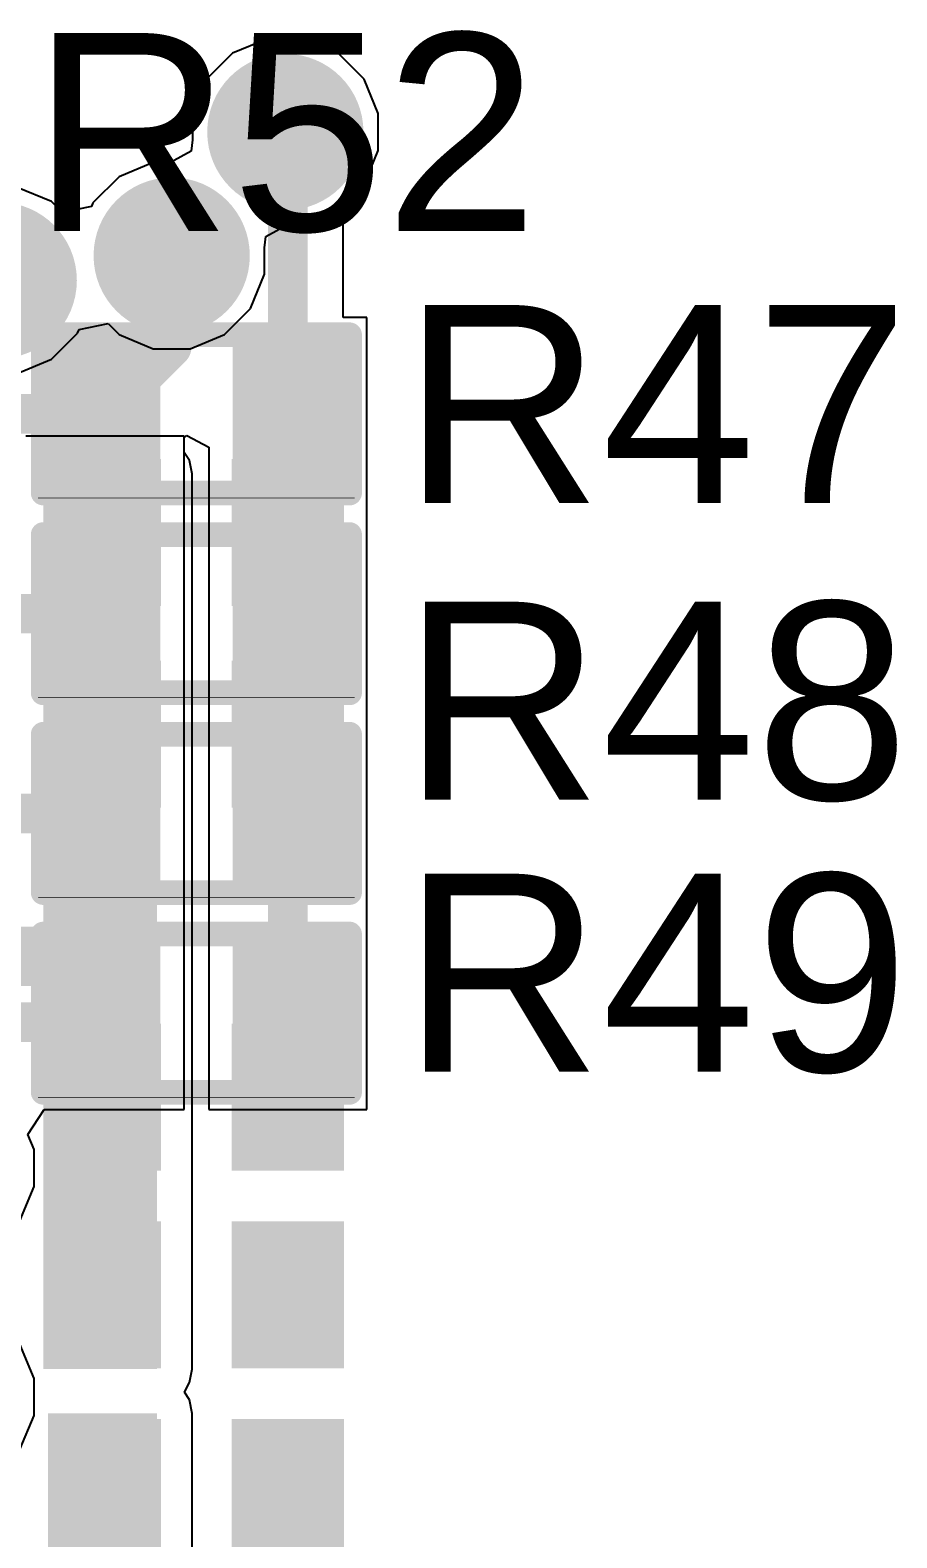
# Model space of a CAD drawing. Header units: millimetres. Extents: x -0.13 to 3.86, y -0.01 to 4.3.
# Drawn here: x 2.4764 to 2.6518, y 2.6357 to 2.9406 of the extents above; entities that cross this region are included whole.
import ezdxf

# ---------------------------------------------------------------- set-up
doc = ezdxf.new("R2010")
doc.units = ezdxf.units.MM
doc.header["$MEASUREMENT"] = 0
for name, color, linetype in [('BottomLayer', 5, 'Continuous'), ('BottomPaste', 16, 'Continuous'), ('BottomSolder', 6, 'Continuous'), ('TopLayer', 1, 'Continuous'), ('TopOverlay', 2, 'Continuous'), ('TopPaste', 8, 'Continuous'), ('TopSolder', 216, 'Continuous'), ('ViaHoleLayer', 16, 'Continuous')]:
    doc.layers.add(name, color=color, linetype=linetype)
doc.styles.add('Arial', font='arial.ttf', dxfattribs={"height": 0.2})

# ---------------------------------------------------------------- blocks, each defined once
blk = doc.blocks.new('C___0402_B_8')
at = {"layer": 'BottomLayer'}
for points in [[(-0.0095, 0.0125), (-0.0095, -0.0125), (-0.0275, -0.0125), (-0.0275, 0.0125)], [(0.0275, 0.0125), (0.0275, -0.0125), (0.0095, -0.0125), (0.0095, 0.0125)]]:
    blk.add_hatch(color=5, dxfattribs=at).paths.add_polyline_path(points)
at = {"layer": 'BottomPaste'}
for points in [[(-0.0095, 0.0125), (-0.0095, -0.0125), (-0.0275, -0.0125), (-0.0275, 0.0125)], [(0.0275, 0.0125), (0.0275, -0.0125), (0.0095, -0.0125), (0.0095, 0.0125)]]:
    blk.add_hatch(color=16, dxfattribs=at).paths.add_polyline_path(points)
at = {"layer": 'BottomSolder'}
for points in [[(-0.00714, 0.01486), (-0.00714, -0.01486), (-0.02986, -0.01486), (-0.02986, 0.01486)], [(0.02986, 0.01486), (0.02986, -0.01486), (0.00714, -0.01486), (0.00714, 0.01486)]]:
    blk.add_hatch(color=6, dxfattribs=at).paths.add_polyline_path(points)
blk = doc.blocks.new('C___0402_B_9')
at = {"layer": 'BottomLayer'}
for points in [[(-0.0095, 0.0125), (-0.0095, -0.0125), (-0.0275, -0.0125), (-0.0275, 0.0125)], [(0.0275, 0.0125), (0.0275, -0.0125), (0.0095, -0.0125), (0.0095, 0.0125)]]:
    blk.add_hatch(color=5, dxfattribs=at).paths.add_polyline_path(points)
at = {"layer": 'BottomPaste'}
for points in [[(-0.0095, 0.0125), (-0.0095, -0.0125), (-0.0275, -0.0125), (-0.0275, 0.0125)], [(0.0275, 0.0125), (0.0275, -0.0125), (0.0095, -0.0125), (0.0095, 0.0125)]]:
    blk.add_hatch(color=16, dxfattribs=at).paths.add_polyline_path(points)
at = {"layer": 'BottomSolder'}
for points in [[(-0.00714, 0.01486), (-0.00714, -0.01486), (-0.02986, -0.01486), (-0.02986, 0.01486)], [(0.02986, 0.01486), (0.02986, -0.01486), (0.00714, -0.01486), (0.00714, 0.01486)]]:
    blk.add_hatch(color=6, dxfattribs=at).paths.add_polyline_path(points)
blk = doc.blocks.new('C___0402_B_10')
at = {"layer": 'BottomLayer'}
for points in [[(-0.0095, 0.0125), (-0.0095, -0.0125), (-0.0275, -0.0125), (-0.0275, 0.0125)], [(0.0275, 0.0125), (0.0275, -0.0125), (0.0095, -0.0125), (0.0095, 0.0125)]]:
    blk.add_hatch(color=5, dxfattribs=at).paths.add_polyline_path(points)
at = {"layer": 'BottomPaste'}
for points in [[(-0.0095, 0.0125), (-0.0095, -0.0125), (-0.0275, -0.0125), (-0.0275, 0.0125)], [(0.0275, 0.0125), (0.0275, -0.0125), (0.0095, -0.0125), (0.0095, 0.0125)]]:
    blk.add_hatch(color=16, dxfattribs=at).paths.add_polyline_path(points)
at = {"layer": 'BottomSolder'}
for points in [[(-0.00714, 0.01486), (-0.00714, -0.01486), (-0.02986, -0.01486), (-0.02986, 0.01486)], [(0.02986, 0.01486), (0.02986, -0.01486), (0.00714, -0.01486), (0.00714, 0.01486)]]:
    blk.add_hatch(color=6, dxfattribs=at).paths.add_polyline_path(points)
blk = doc.blocks.new('C___0402_B_11')
at = {"layer": 'BottomLayer'}
for points in [[(-0.0095, 0.0125), (-0.0095, -0.0125), (-0.0275, -0.0125), (-0.0275, 0.0125)], [(0.0275, 0.0125), (0.0275, -0.0125), (0.0095, -0.0125), (0.0095, 0.0125)]]:
    blk.add_hatch(color=5, dxfattribs=at).paths.add_polyline_path(points)
at = {"layer": 'BottomPaste'}
for points in [[(-0.0095, 0.0125), (-0.0095, -0.0125), (-0.0275, -0.0125), (-0.0275, 0.0125)], [(0.0275, 0.0125), (0.0275, -0.0125), (0.0095, -0.0125), (0.0095, 0.0125)]]:
    blk.add_hatch(color=16, dxfattribs=at).paths.add_polyline_path(points)
at = {"layer": 'BottomSolder'}
for points in [[(-0.00714, 0.01486), (-0.00714, -0.01486), (-0.02986, -0.01486), (-0.02986, 0.01486)], [(0.02986, 0.01486), (0.02986, -0.01486), (0.00714, -0.01486), (0.00714, 0.01486)]]:
    blk.add_hatch(color=6, dxfattribs=at).paths.add_polyline_path(points)
blk = doc.blocks.new('C___0402_B_30')
at = {"layer": 'BottomLayer'}
for points in [[(-0.0095, 0.0125), (-0.0095, -0.0125), (-0.0275, -0.0125), (-0.0275, 0.0125)], [(0.0275, 0.0125), (0.0275, -0.0125), (0.0095, -0.0125), (0.0095, 0.0125)]]:
    blk.add_hatch(color=5, dxfattribs=at).paths.add_polyline_path(points)
at = {"layer": 'BottomPaste'}
for points in [[(-0.0095, 0.0125), (-0.0095, -0.0125), (-0.0275, -0.0125), (-0.0275, 0.0125)], [(0.0275, 0.0125), (0.0275, -0.0125), (0.0095, -0.0125), (0.0095, 0.0125)]]:
    blk.add_hatch(color=16, dxfattribs=at).paths.add_polyline_path(points)
at = {"layer": 'BottomSolder'}
for points in [[(-0.00714, 0.01486), (-0.00714, -0.01486), (-0.02986, -0.01486), (-0.02986, 0.01486)], [(0.02986, 0.01486), (0.02986, -0.01486), (0.00714, -0.01486), (0.00714, 0.01486)]]:
    blk.add_hatch(color=6, dxfattribs=at).paths.add_polyline_path(points)
blk = doc.blocks.new('R___0402_88')
at = {"layer": 'TopLayer'}
for points in [[(-0.0275, -0.0125), (-0.0275, 0.0125), (-0.0095, 0.0125), (-0.0095, -0.0125)], [(0.0095, -0.0125), (0.0095, 0.0125), (0.0275, 0.0125), (0.0275, -0.0125)]]:
    blk.add_hatch(color=1, dxfattribs=at).paths.add_polyline_path(points)
at = {"layer": 'TopPaste'}
for points in [[(-0.0275, -0.0125), (-0.0275, 0.0125), (-0.0095, 0.0125), (-0.0095, -0.0125)], [(0.0095, -0.0125), (0.0095, 0.0125), (0.0275, 0.0125), (0.0275, -0.0125)]]:
    blk.add_hatch(color=8, dxfattribs=at).paths.add_polyline_path(points)
at = {"layer": 'TopSolder'}
for points in [[(-0.02966, -0.01466), (-0.02966, 0.01467), (-0.00733, 0.01467), (-0.00733, -0.01466)], [(0.00734, -0.01466), (0.00734, 0.01467), (0.02967, 0.01467), (0.02967, -0.01466)]]:
    blk.add_hatch(color=216, dxfattribs=at).paths.add_polyline_path(points)
at = {"layer": 'TopOverlay'}
for points, const_width in [([(-0.031, -0.016), (-0.031, 0.016)], 0.005), ([(-0.031, 0.016), (0.031, 0.016)], 0.005), ([(0.031, -0.016), (0.031, 0.016)], 0.005), ([(-0.031, -0.016), (0.031, -0.016)], 0.005), ([(-0.032, -0.017), (0.032, -0.017)], 0.000127)]:
    blk.add_lwpolyline(points, dxfattribs=dict(at, const_width=const_width))
for points, const_width in [([(-0.03225, 0.016, 1), (-0.02975, 0.016, 1)], 0.0025), ([(-0.03225, 0.016, 1), (-0.02975, 0.016, 1)], 0.0025), ([(0.02975, 0.016, 1), (0.03225, 0.016, 1)], 0.0025), ([(0.02975, 0.016, 1), (0.03225, 0.016, 1)], 0.0025), ([(-0.03225, -0.016, 1), (-0.02975, -0.016, 1)], 0.0025), ([(-0.03225, -0.016, 1), (-0.02975, -0.016, 1)], 0.0025), ([(0.02975, -0.016, 1), (0.03225, -0.016, 1)], 0.0025), ([(0.02975, -0.016, 1), (0.03225, -0.016, 1)], 0.0025), ([(-0.03203, -0.017, 1), (-0.03197, -0.017, 1)], 0.0000635), ([(0.03197, -0.017, 1), (0.03203, -0.017, 1)], 0.0000635)]:
    blk.add_lwpolyline(points, format="xyb", close=True, dxfattribs=dict(at, const_width=const_width))
blk = doc.blocks.new('R___0402_89')
at = {"layer": 'TopLayer'}
for points in [[(-0.0275, -0.0125), (-0.0275, 0.0125), (-0.0095, 0.0125), (-0.0095, -0.0125)], [(0.0095, -0.0125), (0.0095, 0.0125), (0.0275, 0.0125), (0.0275, -0.0125)]]:
    blk.add_hatch(color=1, dxfattribs=at).paths.add_polyline_path(points)
at = {"layer": 'TopPaste'}
for points in [[(-0.0275, -0.0125), (-0.0275, 0.0125), (-0.0095, 0.0125), (-0.0095, -0.0125)], [(0.0095, -0.0125), (0.0095, 0.0125), (0.0275, 0.0125), (0.0275, -0.0125)]]:
    blk.add_hatch(color=8, dxfattribs=at).paths.add_polyline_path(points)
at = {"layer": 'TopSolder'}
for points in [[(-0.02966, -0.01467), (-0.02966, 0.01467), (-0.00733, 0.01467), (-0.00733, -0.01467)], [(0.00734, -0.01467), (0.00734, 0.01467), (0.02967, 0.01467), (0.02967, -0.01467)]]:
    blk.add_hatch(color=216, dxfattribs=at).paths.add_polyline_path(points)
at = {"layer": 'TopOverlay'}
for points, const_width in [([(-0.031, -0.016), (-0.031, 0.016)], 0.005), ([(-0.031, 0.016), (0.031, 0.016)], 0.005), ([(0.031, -0.016), (0.031, 0.016)], 0.005), ([(-0.031, -0.016), (0.031, -0.016)], 0.005), ([(-0.032, -0.017), (0.032, -0.017)], 0.000127)]:
    blk.add_lwpolyline(points, dxfattribs=dict(at, const_width=const_width))
for points, const_width in [([(-0.03225, 0.016, 1), (-0.02975, 0.016, 1)], 0.0025), ([(-0.03225, 0.016, 1), (-0.02975, 0.016, 1)], 0.0025), ([(0.02975, 0.016, 1), (0.03225, 0.016, 1)], 0.0025), ([(0.02975, 0.016, 1), (0.03225, 0.016, 1)], 0.0025), ([(-0.03225, -0.016, 1), (-0.02975, -0.016, 1)], 0.0025), ([(-0.03225, -0.016, 1), (-0.02975, -0.016, 1)], 0.0025), ([(0.02975, -0.016, 1), (0.03225, -0.016, 1)], 0.0025), ([(0.02975, -0.016, 1), (0.03225, -0.016, 1)], 0.0025), ([(-0.03203, -0.017, 1), (-0.03197, -0.017, 1)], 0.0000635), ([(0.03197, -0.017, 1), (0.03203, -0.017, 1)], 0.0000635)]:
    blk.add_lwpolyline(points, format="xyb", close=True, dxfattribs=dict(at, const_width=const_width))
blk = doc.blocks.new('R___0402_90')
at = {"layer": 'TopLayer'}
for points in [[(-0.0275, -0.0125), (-0.0275, 0.0125), (-0.0095, 0.0125), (-0.0095, -0.0125)], [(0.0095, -0.0125), (0.0095, 0.0125), (0.0275, 0.0125), (0.0275, -0.0125)]]:
    blk.add_hatch(color=1, dxfattribs=at).paths.add_polyline_path(points)
at = {"layer": 'TopPaste'}
for points in [[(-0.0275, -0.0125), (-0.0275, 0.0125), (-0.0095, 0.0125), (-0.0095, -0.0125)], [(0.0095, -0.0125), (0.0095, 0.0125), (0.0275, 0.0125), (0.0275, -0.0125)]]:
    blk.add_hatch(color=8, dxfattribs=at).paths.add_polyline_path(points)
at = {"layer": 'TopSolder'}
for points in [[(-0.02966, -0.01467), (-0.02966, 0.01467), (-0.00733, 0.01467), (-0.00733, -0.01467)], [(0.00734, -0.01467), (0.00734, 0.01467), (0.02967, 0.01467), (0.02967, -0.01467)]]:
    blk.add_hatch(color=216, dxfattribs=at).paths.add_polyline_path(points)
at = {"layer": 'TopOverlay'}
for points, const_width in [([(-0.031, -0.016), (-0.031, 0.016)], 0.005), ([(-0.031, 0.016), (0.031, 0.016)], 0.005), ([(0.031, -0.016), (0.031, 0.016)], 0.005), ([(-0.031, -0.016), (0.031, -0.016)], 0.005), ([(-0.032, -0.017), (0.032, -0.017)], 0.000127)]:
    blk.add_lwpolyline(points, dxfattribs=dict(at, const_width=const_width))
for points, const_width in [([(-0.03225, 0.016, 1), (-0.02975, 0.016, 1)], 0.0025), ([(-0.03225, 0.016, 1), (-0.02975, 0.016, 1)], 0.0025), ([(0.02975, 0.016, 1), (0.03225, 0.016, 1)], 0.0025), ([(0.02975, 0.016, 1), (0.03225, 0.016, 1)], 0.0025), ([(-0.03225, -0.016, 1), (-0.02975, -0.016, 1)], 0.0025), ([(-0.03225, -0.016, 1), (-0.02975, -0.016, 1)], 0.0025), ([(0.02975, -0.016, 1), (0.03225, -0.016, 1)], 0.0025), ([(0.02975, -0.016, 1), (0.03225, -0.016, 1)], 0.0025), ([(-0.03203, -0.017, 1), (-0.03197, -0.017, 1)], 0.0000635), ([(0.03197, -0.017, 1), (0.03203, -0.017, 1)], 0.0000635)]:
    blk.add_lwpolyline(points, format="xyb", close=True, dxfattribs=dict(at, const_width=const_width))
blk = doc.blocks.new('R___0402_93')
at = {"layer": 'TopLayer'}
for points in [[(-0.0275, -0.0125), (-0.0275, 0.0125), (-0.0095, 0.0125), (-0.0095, -0.0125)], [(0.0095, -0.0125), (0.0095, 0.0125), (0.0275, 0.0125), (0.0275, -0.0125)]]:
    blk.add_hatch(color=1, dxfattribs=at).paths.add_polyline_path(points)
at = {"layer": 'TopPaste'}
for points in [[(-0.0275, -0.0125), (-0.0275, 0.0125), (-0.0095, 0.0125), (-0.0095, -0.0125)], [(0.0095, -0.0125), (0.0095, 0.0125), (0.0275, 0.0125), (0.0275, -0.0125)]]:
    blk.add_hatch(color=8, dxfattribs=at).paths.add_polyline_path(points)
at = {"layer": 'TopSolder'}
for points in [[(-0.02966, -0.01467), (-0.02966, 0.01467), (-0.00733, 0.01467), (-0.00733, -0.01467)], [(0.00734, -0.01467), (0.00734, 0.01467), (0.02967, 0.01467), (0.02967, -0.01467)]]:
    blk.add_hatch(color=216, dxfattribs=at).paths.add_polyline_path(points)
at = {"layer": 'TopOverlay'}
for points, const_width in [([(-0.031, -0.016), (-0.031, 0.016)], 0.005), ([(-0.031, 0.016), (0.031, 0.016)], 0.005), ([(0.031, -0.016), (0.031, 0.016)], 0.005), ([(-0.031, -0.016), (0.031, -0.016)], 0.005), ([(-0.032, -0.017), (0.032, -0.017)], 0.000127)]:
    blk.add_lwpolyline(points, dxfattribs=dict(at, const_width=const_width))
for points, const_width in [([(-0.03225, 0.016, 1), (-0.02975, 0.016, 1)], 0.0025), ([(-0.03225, 0.016, 1), (-0.02975, 0.016, 1)], 0.0025), ([(0.02975, 0.016, 1), (0.03225, 0.016, 1)], 0.0025), ([(0.02975, 0.016, 1), (0.03225, 0.016, 1)], 0.0025), ([(-0.03225, -0.016, 1), (-0.02975, -0.016, 1)], 0.0025), ([(-0.03225, -0.016, 1), (-0.02975, -0.016, 1)], 0.0025), ([(0.02975, -0.016, 1), (0.03225, -0.016, 1)], 0.0025), ([(0.02975, -0.016, 1), (0.03225, -0.016, 1)], 0.0025), ([(-0.03203, -0.017, 1), (-0.03197, -0.017, 1)], 0.0000635), ([(0.03197, -0.017, 1), (0.03203, -0.017, 1)], 0.0000635)]:
    blk.add_lwpolyline(points, format="xyb", close=True, dxfattribs=dict(at, const_width=const_width))

msp = doc.modelspace()

# ---------------------------------------------------------------- hatches: boundary and pattern name
at = {"layer": 'BottomLayer'}
h = msp.add_hatch(color=5, dxfattribs=at)
edge = h.paths.add_edge_path()
edge.add_arc((2.528, 2.92), 0.01181, 0, 360)
h = msp.add_hatch(color=5, dxfattribs=at)
edge = h.paths.add_edge_path()
edge.add_arc((2.505, 2.895), 0.01181, 0, 360)
h = msp.add_hatch(color=5, dxfattribs=at)
edge = h.paths.add_edge_path()
edge.add_arc((2.47, 2.89), 0.01181, 0, 360)
for points in [[(2.479, 2.85085), (2.479, 2.66985), (2.502, 2.66985), (2.502, 2.85085)], [(2.48, 2.59), (2.502, 2.59), (2.502, 2.66089), (2.48, 2.66089)]]:
    msp.add_hatch(color=5, dxfattribs=at).paths.add_polyline_path(points)
at = {"layer": 'BottomSolder'}
h = msp.add_hatch(color=6, dxfattribs=at)
edge = h.paths.add_edge_path()
edge.add_arc((2.528, 2.92), 0.01581, 0, 360)
h = msp.add_hatch(color=6, dxfattribs=at)
edge = h.paths.add_edge_path()
edge.add_arc((2.505, 2.895), 0.01581, 0, 360)
h = msp.add_hatch(color=6, dxfattribs=at)
edge = h.paths.add_edge_path()
edge.add_arc((2.47, 2.89), 0.01581, 0, 360)
at = {"layer": 'TopLayer'}
h = msp.add_hatch(color=1, dxfattribs=at)
edge = h.paths.add_edge_path()
edge.add_arc((2.528, 2.92), 0.01181, 0, 360)
h = msp.add_hatch(color=1, dxfattribs=at)
edge = h.paths.add_edge_path()
edge.add_arc((2.505, 2.895), 0.01181, 0, 360)
h = msp.add_hatch(color=1, dxfattribs=at)
edge = h.paths.add_edge_path()
edge.add_arc((2.47, 2.89), 0.01181, 0, 360)
at = {"layer": 'ViaHoleLayer'}
h = msp.add_hatch(color=16, dxfattribs=at)
edge = h.paths.add_edge_path()
edge.add_arc((2.528, 2.92), 0.00591, 0, 360)
h = msp.add_hatch(color=16, dxfattribs=at)
edge = h.paths.add_edge_path()
edge.add_arc((2.505, 2.895), 0.00591, 0, 360)

# ---------------------------------------------------------------- linework, layer by layer
at = {"layer": 'BottomLayer'}
for p, q in [((2.52426, 2.93881), (2.51734, 2.93595)), ((2.53174, 2.93881), (2.52426, 2.93881)), ((2.53866, 2.93595), (2.53174, 2.93881)), ((2.51734, 2.93595), (2.51205, 2.93066)), ((2.54395, 2.93066), (2.53866, 2.93595)), ((2.51205, 2.93066), (2.50919, 2.92374)), ((2.54681, 2.92374), (2.54395, 2.93066)), ((2.50919, 2.92374), (2.50919, 2.91843)), ((2.54681, 2.91626), (2.54681, 2.92374)), ((2.50919, 2.91843), (2.50897, 2.91613)), ((2.50897, 2.91613), (2.50479, 2.91381)), ((2.54395, 2.90934), (2.54681, 2.91626)), ((2.50126, 2.91381), (2.49434, 2.91095)), ((2.50479, 2.91381), (2.50126, 2.91381)), ((2.48066, 2.90595), (2.47374, 2.90881)), ((2.49434, 2.91095), (2.48905, 2.90566)), ((2.53866, 2.90405), (2.54395, 2.90934)), ((2.48285, 2.90375), (2.48066, 2.90595)), ((2.48905, 2.90566), (2.48875, 2.90492)), ((2.48875, 2.90492), (2.48285, 2.90375)), ((2.53174, 2.90119), (2.53866, 2.90405)), ((2.52403, 2.89887), (2.52821, 2.90119)), ((2.52821, 2.90119), (2.53174, 2.90119)), ((2.52381, 2.89657), (2.52403, 2.89887)), ((2.52381, 2.89126), (2.52381, 2.89657)), ((2.52095, 2.88434), (2.52381, 2.89126)), ((2.51566, 2.87905), (2.52095, 2.88434)), ((2.48625, 2.88008), (2.49215, 2.88125)), ((2.49215, 2.88125), (2.49434, 2.87905)), ((2.48066, 2.87405), (2.48595, 2.87934)), ((2.48595, 2.87934), (2.48625, 2.88008)), ((2.49434, 2.87905), (2.50126, 2.87619)), ((2.50874, 2.87619), (2.51566, 2.87905)), ((2.50126, 2.87619), (2.50874, 2.87619)), ((2.47374, 2.87119), (2.48066, 2.87405)), ((2.5075, 2.8585), (2.4755, 2.8585)), ((2.5075, 2.85522), (2.5075, 2.8585)), ((2.50859, 2.85358), (2.5075, 2.85522)), ((2.50914, 2.85085), (2.50859, 2.85358)), ((2.50914, 2.66985), (2.50914, 2.85085)), ((2.50859, 2.66712), (2.50914, 2.66985)), ((2.50758, 2.66514), (2.50859, 2.66712)), ((2.5086, 2.66362), (2.50758, 2.66514)), ((2.50914, 2.66089), (2.5086, 2.66362)), ((2.50914, 2.66046), (2.50914, 2.66089)), ((2.50914, 2.66089), (2.50914, 2.66089)), ((2.50914, 2.59), (2.50914, 2.66046))]:
    msp.add_line(p, q, dxfattribs=at)
at = {"layer": 'BottomLayer', "const_width": 0.012}
for points in [[(2.4905, 2.75881), (2.4905, 2.76035)], [(2.485, 2.75331), (2.4905, 2.75881)], [(2.39306, 2.75331), (2.485, 2.75331)]]:
    msp.add_lwpolyline(points, dxfattribs=at)
at = {"layer": 'BottomLayer', "const_width": 0.006}
for points in [[(2.4875, 2.76035, 1), (2.4935, 2.76035, 1)], [(2.4875, 2.75881, 1), (2.4935, 2.75881, 1)], [(2.4875, 2.75881, 1), (2.4935, 2.75881, 1)], [(2.482, 2.75331, 1), (2.488, 2.75331, 1)], [(2.482, 2.75331, 1), (2.488, 2.75331, 1)]]:
    msp.add_lwpolyline(points, format="xyb", close=True, dxfattribs=at)
at = {"layer": 'TopLayer'}
for p, q in [((2.52426, 2.93881), (2.51734, 2.93595)), ((2.53174, 2.93881), (2.52426, 2.93881)), ((2.53866, 2.93595), (2.53174, 2.93881)), ((2.51734, 2.93595), (2.51205, 2.93066)), ((2.54395, 2.93066), (2.53866, 2.93595)), ((2.51205, 2.93066), (2.50919, 2.92374)), ((2.54681, 2.92374), (2.54395, 2.93066)), ((2.50919, 2.92374), (2.50919, 2.91843)), ((2.54681, 2.91626), (2.54681, 2.92374)), ((2.50919, 2.91843), (2.50897, 2.91613)), ((2.50897, 2.91613), (2.50479, 2.91381)), ((2.54395, 2.90934), (2.54681, 2.91626)), ((2.50126, 2.91381), (2.49434, 2.91095)), ((2.50479, 2.91381), (2.50126, 2.91381)), ((2.48066, 2.90595), (2.47374, 2.90881)), ((2.49434, 2.91095), (2.48905, 2.90566)), ((2.53972, 2.90511), (2.54395, 2.90934)), ((2.48285, 2.90375), (2.48066, 2.90595)), ((2.48905, 2.90566), (2.48875, 2.90492)), ((2.48875, 2.90492), (2.48285, 2.90375)), ((2.53972, 2.8825), (2.53972, 2.90511)), ((2.5445, 2.8825), (2.53972, 2.8825)), ((2.5445, 2.8435), (2.5445, 2.8825)), ((2.5075, 2.85826), (2.50809, 2.85866)), ((2.5075, 2.8435), (2.5075, 2.85826)), ((2.50809, 2.85866), (2.5125, 2.8563)), ((2.5125, 2.8563), (2.5125, 2.8435)), ((2.5075, 2.8421), (2.5075, 2.8435)), ((2.5075, 2.8435), (2.5075, 2.8435)), ((2.5075, 2.8031), (2.5075, 2.8421)), ((2.5075, 2.8421), (2.5075, 2.8421)), ((2.5125, 2.8435), (2.5125, 2.8435)), ((2.5125, 2.8435), (2.5125, 2.8421)), ((2.5125, 2.8421), (2.5125, 2.8421)), ((2.5125, 2.8421), (2.5125, 2.8031)), ((2.5445, 2.8421), (2.5445, 2.8435)), ((2.5445, 2.8435), (2.5445, 2.8435)), ((2.5445, 2.8031), (2.5445, 2.8421)), ((2.5445, 2.8421), (2.5445, 2.8421)), ((2.5075, 2.80171), (2.5075, 2.8031)), ((2.5075, 2.8031), (2.5075, 2.8031)), ((2.5125, 2.8031), (2.5125, 2.8031)), ((2.5125, 2.8031), (2.5125, 2.80171)), ((2.5445, 2.80171), (2.5445, 2.8031)), ((2.5445, 2.8031), (2.5445, 2.8031)), ((2.5075, 2.76271), (2.5075, 2.80171)), ((2.5075, 2.80171), (2.5075, 2.80171)), ((2.5125, 2.80171), (2.5125, 2.80171)), ((2.5125, 2.80171), (2.5125, 2.76271)), ((2.5445, 2.76271), (2.5445, 2.80171)), ((2.5445, 2.80171), (2.5445, 2.80171)), ((2.5075, 2.76131), (2.5075, 2.76271)), ((2.5075, 2.76271), (2.5075, 2.76271)), ((2.5125, 2.76271), (2.5125, 2.76271)), ((2.5125, 2.76271), (2.5125, 2.76131)), ((2.5445, 2.76131), (2.5445, 2.76271)), ((2.5445, 2.76271), (2.5445, 2.76271)), ((2.5075, 2.72231), (2.5075, 2.76131)), ((2.5075, 2.76131), (2.5075, 2.76131)), ((2.5125, 2.76131), (2.5125, 2.76131)), ((2.5125, 2.76131), (2.5125, 2.72231)), ((2.5445, 2.72231), (2.5445, 2.76131)), ((2.5445, 2.76131), (2.5445, 2.76131)), ((2.47587, 2.71731), (2.47921, 2.72231)), ((2.47921, 2.72231), (2.5075, 2.72231)), ((2.5125, 2.72231), (2.5445, 2.72231)), ((2.47715, 2.71422), (2.47587, 2.71731)), ((2.47715, 2.70673), (2.47715, 2.71422)), ((2.47429, 2.69982), (2.47715, 2.70673)), ((2.47715, 2.66795), (2.47429, 2.67486)), ((2.47715, 2.66047), (2.47715, 2.66795)), ((2.47429, 2.65355), (2.47715, 2.66047))]:
    msp.add_line(p, q, dxfattribs=at)
at = {"layer": 'TopLayer', "const_width": 0.008}
for points in [[(2.5285, 2.9135), (2.53, 2.915)], [(2.5285, 2.863), (2.5285, 2.9135)], [(2.505, 2.8765), (2.505, 2.895)], [(2.4915, 2.863), (2.505, 2.8765)], [(2.468, 2.863), (2.4915, 2.863)], [(2.5285, 2.8226), (2.5285, 2.863)], [(2.4676, 2.8226), (2.4915, 2.8226)], [(2.5285, 2.78221), (2.5285, 2.8226)], [(2.47221, 2.78221), (2.4915, 2.78221)], [(2.5285, 2.74181), (2.5285, 2.78221)], [(2.48969, 2.74), (2.4915, 2.74181)], [(2.408, 2.74), (2.48969, 2.74)]]:
    msp.add_lwpolyline(points, dxfattribs=at)
at = {"layer": 'TopLayer', "const_width": 0.004}
for points in [[(2.528, 2.915, 1), (2.532, 2.915, 1)], [(2.5265, 2.9135, 1), (2.5305, 2.9135, 1)], [(2.5265, 2.9135, 1), (2.5305, 2.9135, 1)], [(2.503, 2.895, 1), (2.507, 2.895, 1)], [(2.503, 2.8765, 1), (2.507, 2.8765, 1)], [(2.503, 2.8765, 1), (2.507, 2.8765, 1)], [(2.4895, 2.863, 1), (2.4935, 2.863, 1)], [(2.4895, 2.863, 1), (2.4935, 2.863, 1)], [(2.5265, 2.863, 1), (2.5305, 2.863, 1)], [(2.5265, 2.863, 1), (2.5305, 2.863, 1)], [(2.4895, 2.8226, 1), (2.4935, 2.8226, 1)], [(2.5265, 2.8226, 1), (2.5305, 2.8226, 1)], [(2.5265, 2.8226, 1), (2.5305, 2.8226, 1)], [(2.4895, 2.78221, 1), (2.4935, 2.78221, 1)], [(2.5265, 2.78221, 1), (2.5305, 2.78221, 1)], [(2.5265, 2.78221, 1), (2.5305, 2.78221, 1)], [(2.4895, 2.74181, 1), (2.4935, 2.74181, 1)], [(2.5265, 2.74181, 1), (2.5305, 2.74181, 1)], [(2.48769, 2.74, 1), (2.49169, 2.74, 1)], [(2.48769, 2.74, 1), (2.49169, 2.74, 1)]]:
    msp.add_lwpolyline(points, format="xyb", close=True, dxfattribs=at)

# ---------------------------------------------------------------- block references
for name, p in [('R___0402_93', (2.51, 2.863)), ('C___0402_B_11', (2.51, 2.839)), ('R___0402_88', (2.51, 2.8226)), ('C___0402_B_10', (2.51, 2.79821)), ('R___0402_89', (2.51, 2.78221)), ('R___0402_90', (2.51, 2.74181)), ('C___0402_B_8', (2.51, 2.72481)), ('C___0402_B_9', (2.51, 2.68485)), ('C___0402_B_30', (2.51, 2.64489))]:
    msp.add_blockref(name, p)

# ---------------------------------------------------------------- texts
at = {"layer": 'TopOverlay', "style": 'Arial'}
for s, p in [('R52', (2.47668, 2.90001)), ('R47', (2.55168, 2.84501)), ('R48', (2.55168, 2.78501)), ('R49', (2.55168, 2.73001))]:
    msp.add_text(s, height=0.04, dxfattribs=at).set_placement(p)

doc.saveas('drawing.dxf')
